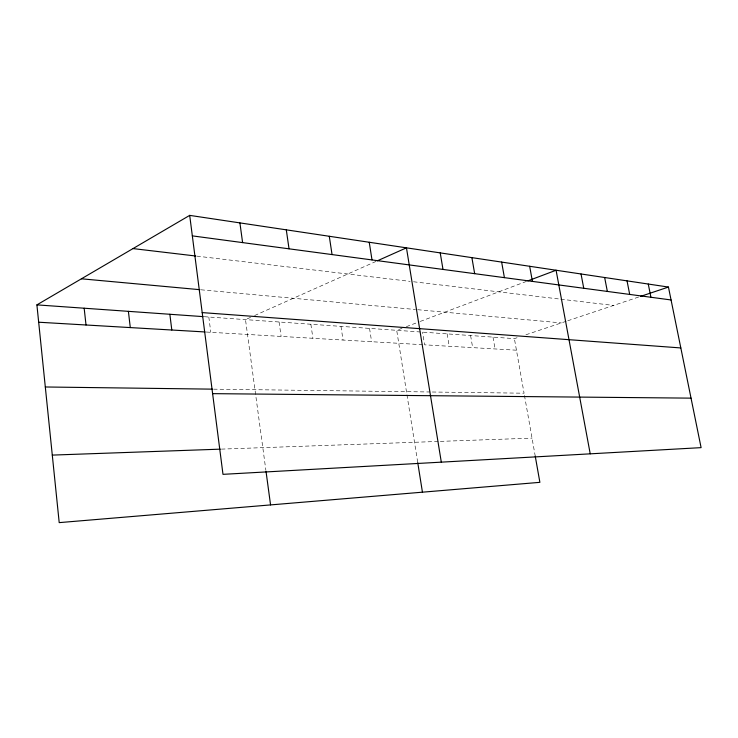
<?xml version="1.0" encoding="UTF-8"?>
<svg xmlns="http://www.w3.org/2000/svg" width="738" height="738" viewBox="0 0 738 738"><rect width="100%" height="100%" fill="white"/><g stroke="black" fill="none" stroke-linecap="round" stroke-linejoin="round"><path stroke-width="0.55" stroke-dasharray="3.69 2.77" d="M250.569 317.358L245.496 319.619L265.846 470.106M254.628 315.541L376.343 261.261M402.053 328.29L396.703 330.31L417.754 462.698M406.334 326.685L419.166 321.842M420.236 321.436L526.757 281.289M204.232 316.703L514.395 338.631L517.532 337.58M525.917 334.775L566.683 321.122M567.743 320.772L640.455 296.427M221.418 449.119L438.095 441.453M440.337 441.37L532.043 438.132M213.568 389.166L430.051 391.979M432.293 392.007L524.072 393.206L514.395 338.631M206.206 332.035L422.357 344.692M516.443 350.199L424.599 344.821L422.533 332.137M200.985 289.794L415.429 309.499M417.708 309.711L561.35 322.912M196.871 256.141L410.116 281.372M413.529 281.768L559.662 299.056M560.806 299.194L613.564 305.431M524.469 395.448L535.262 456.269M492.993 337.118L495.05 348.945M470.595 335.532L472.661 347.635M447.136 333.871L449.202 346.26M369.554 328.392L371.62 341.712M340.984 326.371L343.032 340.043M310.864 324.24L312.912 338.281M279.084 321.999L281.113 336.417M208.817 317.026L210.8 332.303"/><path stroke-width="1.11" d="M535.262 456.269L539.884 482.338L59.206 522.624L36.9 304.877L189.694 215.376L668.443 287.064L701.1 447.643L222.987 474.34L189.694 215.376M377.386 260.8L406.454 247.83L441.306 462.145M527.808 280.892L556.083 270.237L590.225 453.833M640.455 296.427L668.443 287.064M52.287 455.097L220.293 449.156M212.609 393.649L691.036 398.142M45.313 386.98L212.415 389.147M38.68 322.22L205.063 331.962M36.9 304.877L203.088 316.62M202.194 312.598L680.823 347.939M81.411 278.798L199.841 289.683M132.988 248.586L195.754 256.012M192.332 235.874L671.063 299.96M648.268 284.038L650.916 297.257M627.032 280.864L629.698 294.425M604.653 277.516L607.346 291.427M581.037 273.973L583.749 288.272M529.663 266.28L532.412 281.399M501.646 262.082L504.405 277.645M471.886 257.627L474.663 273.669M440.217 252.885L443.003 269.425M417.754 462.698L422.44 492.181M369.24 242.258L372.007 259.924M329.286 236.28L332.045 254.573M286.298 229.841L289.028 248.817M239.905 222.894L242.599 242.599M266.003 471.231L270.56 504.912M169.86 314.277L171.806 330.015M128.394 311.344L130.294 327.589M84.169 308.216L86.014 324.997"/></g></svg>
